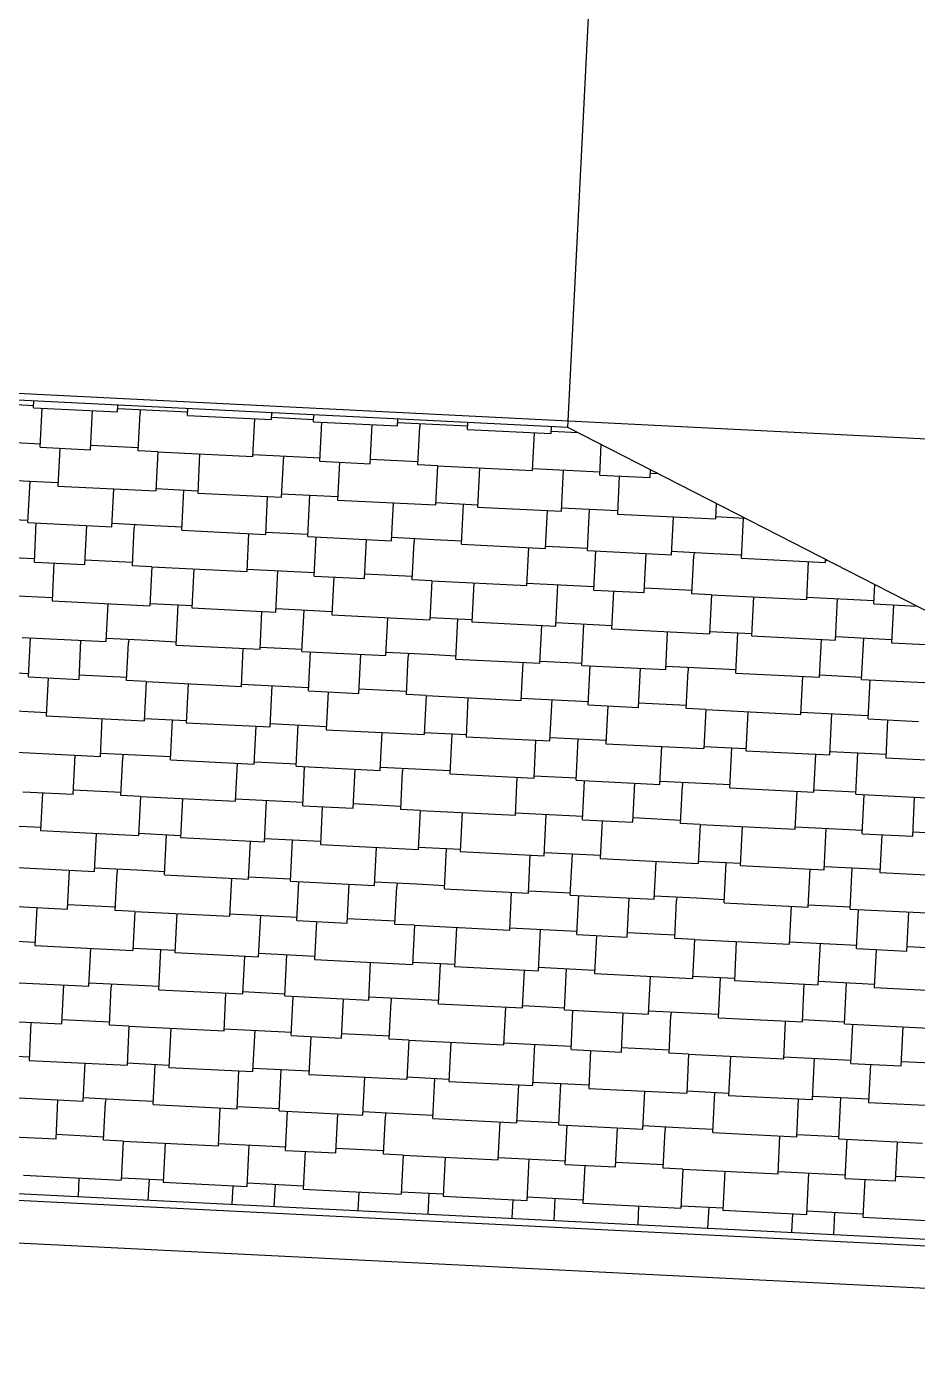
# Model space of a CAD drawing. Extents: x 549999 to 550212, y 1838161 to 1838467.
# Drawn here: x 550085.587 to 550087.687, y 1838319.646 to 1838322.779 of the extents above; entities that cross this region are included whole.
import ezdxf

# ---------------------------------------------------------------- set-up
doc = ezdxf.new("R2010")
doc.units = 0
for name, color, linetype in [('Level 18', 7, 'Continuous'), ('Level 37', 7, 'Continuous'), ('Level 39', 7, 'Continuous'), ('Level 42', 7, 'Continuous'), ('Level 8', 7, 'Continuous')]:
    doc.layers.add(name, color=color, linetype=linetype)

msp = doc.modelspace()

# ---------------------------------------------------------------- linework, layer by layer
at = {"layer": 'Level 18'}
msp.add_line((550072.6813, 1838322.5597), (550101.5284, 1838321.1175), dxfattribs=at)
at = {"layer": 'Level 37'}
for p, q in [((550086.8635, 1838321.8346), (550084.5664, 1838321.9495)), ((550089.8265, 1838320.319), (550086.8635, 1838321.8346)), ((550090.9142, 1838319.7458), (550080.3275, 1838320.2751)), ((550080.3283, 1838320.2915), (550090.9151, 1838319.7622))]:
    msp.add_line(p, q, dxfattribs=at)
at = {"layer": 'Level 39'}
msp.add_line((550086.8635, 1838321.8346), (550087.0482, 1838325.53), dxfattribs=at)
at = {"layer": 'Level 42'}
for p, q in [((550085.604, 1838321.8815), (550085.6048, 1838321.8975)), ((550085.5054, 1838321.8918), (550085.6043, 1838321.8869)), ((550085.604, 1838321.8815), (550085.8019, 1838321.8716)), ((550085.6192, 1838321.7884), (550085.6238, 1838321.8805)), ((550085.7379, 1838321.7825), (550085.7425, 1838321.8745)), ((550085.8019, 1838321.8716), (550085.8027, 1838321.8876)), ((550085.8023, 1838321.8797), (550085.9012, 1838321.8747)), ((550085.8502, 1838321.7796), (550085.8547, 1838321.8689)), ((550085.8551, 1838321.8771), (550085.8547, 1838321.8689)), ((550085.9012, 1838321.8747), (550085.9672, 1838321.8714)), ((550085.9668, 1838321.8633), (550085.9676, 1838321.8794)), ((550085.9668, 1838321.8633), (550086.1647, 1838321.8534)), ((550086.1647, 1838321.8534), (550086.1655, 1838321.8695)), ((550086.2636, 1838321.8485), (550086.2644, 1838321.8646)), ((550086.1206, 1838321.7661), (550086.1251, 1838321.8554)), ((550086.1649, 1838321.8588), (550086.2639, 1838321.8539)), ((550086.2636, 1838321.8485), (550086.4615, 1838321.8386)), ((550086.2788, 1838321.7555), (550086.2834, 1838321.8475)), ((550086.3975, 1838321.7495), (550086.4021, 1838321.8416)), ((550086.4615, 1838321.8386), (550086.4623, 1838321.8547)), ((550086.4619, 1838321.8467), (550086.5608, 1838321.8418)), ((550086.5098, 1838321.7466), (550086.5142, 1838321.836)), ((550086.5146, 1838321.8441), (550086.5142, 1838321.836)), ((550086.5608, 1838321.8418), (550086.6268, 1838321.8385)), ((550086.6264, 1838321.8304), (550086.6272, 1838321.8464)), ((550086.8242, 1838321.8205), (550086.825, 1838321.8365)), ((550085.4613, 1838321.8045), (550085.6196, 1838321.7966)), ((550086.6264, 1838321.8304), (550086.8242, 1838321.8205)), ((550086.7802, 1838321.7331), (550086.7847, 1838321.8224)), ((550086.8245, 1838321.8259), (550086.8867, 1838321.8228)), ((550085.6192, 1838321.7884), (550085.7379, 1838321.7825)), ((550085.6654, 1838321.7861), (550085.6609, 1838321.6968)), ((550085.7385, 1838321.7933), (550085.8506, 1838321.7877)), ((550085.8964, 1838321.7773), (550085.8502, 1838321.7796)), ((550085.8964, 1838321.7773), (550085.8918, 1838321.6853)), ((550085.8964, 1838321.7773), (550086.1206, 1838321.7661)), ((550085.9953, 1838321.7724), (550085.9907, 1838321.6803)), ((550086.1209, 1838321.7715), (550086.2792, 1838321.7636)), ((550086.9384, 1838321.7225), (550086.942, 1838321.7945)), ((550086.1886, 1838321.6704), (550086.1934, 1838321.7679)), ((550086.2788, 1838321.7555), (550086.3975, 1838321.7495)), ((550086.325, 1838321.7532), (550086.3205, 1838321.6638)), ((550086.398, 1838321.7604), (550086.5102, 1838321.7548)), ((550086.5559, 1838321.7443), (550086.5098, 1838321.7466)), ((550086.5559, 1838321.7443), (550086.5513, 1838321.6523)), ((550086.5559, 1838321.7443), (550086.7802, 1838321.7331)), ((550086.6549, 1838321.7394), (550086.6503, 1838321.6474)), ((550086.7805, 1838321.7385), (550086.9388, 1838321.7306)), ((550085.5294, 1838321.7115), (550085.6613, 1838321.7049)), ((550085.5905, 1838321.6108), (550085.5954, 1838321.7082)), ((550086.8481, 1838321.6375), (550086.853, 1838321.7349)), ((550086.9384, 1838321.7225), (550087.0571, 1838321.7166)), ((550086.9845, 1838321.7202), (550086.9801, 1838321.6309)), ((550087.0571, 1838321.7166), (550087.058, 1838321.7351)), ((550087.0576, 1838321.7274), (550087.0748, 1838321.7265)), ((550085.6609, 1838321.6968), (550085.8918, 1838321.6853)), ((550085.7884, 1838321.6009), (550085.7928, 1838321.6902)), ((550085.892, 1838321.6907), (550085.991, 1838321.6857)), ((550085.9533, 1838321.5927), (550085.958, 1838321.6874)), ((550085.9907, 1838321.6803), (550086.1886, 1838321.6704)), ((550086.189, 1838321.6786), (550086.3209, 1838321.672)), ((550086.2501, 1838321.5778), (550086.2549, 1838321.6753)), ((550086.1511, 1838321.5828), (550086.1556, 1838321.6721)), ((550086.3205, 1838321.6638), (550086.5513, 1838321.6523)), ((550086.4479, 1838321.5679), (550086.4524, 1838321.6572)), ((550086.5516, 1838321.6577), (550086.6505, 1838321.6528)), ((550086.6128, 1838321.5597), (550086.6176, 1838321.6544)), ((550086.6503, 1838321.6474), (550086.8481, 1838321.6375)), ((550086.8486, 1838321.6456), (550086.9805, 1838321.639)), ((550087.2127, 1838321.656), (550087.2109, 1838321.6193)), ((550085.4918, 1838321.6212), (550085.5908, 1838321.6162)), ((550086.8107, 1838321.5498), (550086.8152, 1838321.6391)), ((550086.9096, 1838321.5448), (550086.9145, 1838321.6423)), ((550086.9801, 1838321.6309), (550087.2109, 1838321.6193)), ((550087.1075, 1838321.535), (550087.112, 1838321.6243)), ((550087.2112, 1838321.6247), (550087.2806, 1838321.6213)), ((550087.2724, 1838321.5267), (550087.2771, 1838321.6214)), ((550085.5905, 1838321.6108), (550085.7884, 1838321.6009)), ((550085.6057, 1838321.5178), (550085.6103, 1838321.6098)), ((550085.7244, 1838321.5118), (550085.729, 1838321.6039)), ((550085.7888, 1838321.609), (550085.8877, 1838321.6041)), ((550085.8367, 1838321.5089), (550085.8411, 1838321.5983)), ((550085.8415, 1838321.6064), (550085.8411, 1838321.5983)), ((550085.8877, 1838321.6041), (550085.9537, 1838321.6008)), ((550085.9533, 1838321.5927), (550086.1511, 1838321.5828)), ((550086.1071, 1838321.4954), (550086.1116, 1838321.5847)), ((550086.1514, 1838321.5882), (550086.2503, 1838321.5832)), ((550086.2501, 1838321.5778), (550086.4479, 1838321.5679)), ((550086.2652, 1838321.4848), (550086.2699, 1838321.5768)), ((550086.384, 1838321.4789), (550086.3886, 1838321.5709)), ((550086.4483, 1838321.576), (550086.5473, 1838321.5711)), ((550086.4962, 1838321.476), (550086.5007, 1838321.5653)), ((550086.5011, 1838321.5734), (550086.5007, 1838321.5653)), ((550086.5473, 1838321.5711), (550086.6132, 1838321.5678)), ((550086.6128, 1838321.5597), (550086.8107, 1838321.5498)), ((550086.7667, 1838321.4625), (550086.7711, 1838321.5518)), ((550086.811, 1838321.5552), (550086.9099, 1838321.5503)), ((550085.4478, 1838321.5338), (550085.6061, 1838321.5259)), ((550085.6057, 1838321.5178), (550085.7244, 1838321.5118)), ((550085.7249, 1838321.5227), (550085.8371, 1838321.5171)), ((550086.9096, 1838321.5448), (550087.1075, 1838321.535)), ((550086.9248, 1838321.4518), (550086.9294, 1838321.5439)), ((550087.0435, 1838321.4459), (550087.0482, 1838321.5379)), ((550087.1079, 1838321.5431), (550087.2069, 1838321.5381)), ((550087.1558, 1838321.443), (550087.1603, 1838321.5323)), ((550087.1607, 1838321.5404), (550087.1603, 1838321.5323)), ((550087.2069, 1838321.5381), (550087.2728, 1838321.5348)), ((550087.2724, 1838321.5267), (550087.4703, 1838321.5168)), ((550087.4262, 1838321.4295), (550087.4307, 1838321.5188)), ((550087.4703, 1838321.5168), (550087.4706, 1838321.5241)), ((550087.4705, 1838321.5222), (550087.4746, 1838321.522)), ((550085.6518, 1838321.5155), (550085.6474, 1838321.4261)), ((550085.8828, 1838321.5066), (550085.8367, 1838321.5089)), ((550085.8828, 1838321.5066), (550085.8782, 1838321.4146)), ((550085.8828, 1838321.5066), (550086.1071, 1838321.4954)), ((550085.9818, 1838321.5017), (550085.9772, 1838321.4097)), ((550086.1074, 1838321.5008), (550086.2657, 1838321.4929)), ((550086.175, 1838321.3998), (550086.1799, 1838321.4972)), ((550086.3845, 1838321.4897), (550086.4966, 1838321.4841)), ((550086.2652, 1838321.4848), (550086.384, 1838321.4789)), ((550086.3114, 1838321.4825), (550086.307, 1838321.3932)), ((550086.5424, 1838321.4737), (550086.4962, 1838321.476)), ((550086.5424, 1838321.4737), (550086.5378, 1838321.3816)), ((550086.5424, 1838321.4737), (550086.7667, 1838321.4625)), ((550086.6413, 1838321.4687), (550086.6367, 1838321.3767)), ((550086.7669, 1838321.4679), (550086.9252, 1838321.46)), ((550086.8346, 1838321.3668), (550086.8395, 1838321.4642)), ((550087.0441, 1838321.4567), (550087.1562, 1838321.4511)), ((550087.5844, 1838321.4189), (550087.5867, 1838321.4647)), ((550085.5159, 1838321.4409), (550085.6478, 1838321.4343)), ((550085.6474, 1838321.4261), (550085.8782, 1838321.4146)), ((550086.9248, 1838321.4518), (550087.0435, 1838321.4459)), ((550086.971, 1838321.4495), (550086.9665, 1838321.3602)), ((550087.202, 1838321.4407), (550087.1558, 1838321.443)), ((550087.202, 1838321.4407), (550087.1974, 1838321.3487)), ((550087.202, 1838321.4407), (550087.4262, 1838321.4295)), ((550087.3009, 1838321.4357), (550087.2963, 1838321.3437)), ((550087.4265, 1838321.4349), (550087.5848, 1838321.427)), ((550087.4942, 1838321.3338), (550087.4991, 1838321.4313)), ((550085.7748, 1838321.3302), (550085.7793, 1838321.4196)), ((550085.8785, 1838321.42), (550085.9774, 1838321.4151)), ((550085.9397, 1838321.322), (550085.9445, 1838321.4167)), ((550085.9772, 1838321.4097), (550086.175, 1838321.3998)), ((550086.1376, 1838321.3121), (550086.1421, 1838321.4014)), ((550086.1754, 1838321.4079), (550086.3074, 1838321.4013)), ((550086.2365, 1838321.3072), (550086.2414, 1838321.4046)), ((550086.307, 1838321.3932), (550086.5378, 1838321.3816)), ((550087.5844, 1838321.4189), (550087.6863, 1838321.4138)), ((550087.6306, 1838321.4165), (550087.6261, 1838321.3272)), ((550086.4344, 1838321.2973), (550086.4389, 1838321.3866)), ((550086.5381, 1838321.387), (550086.637, 1838321.3821)), ((550086.5993, 1838321.289), (550086.604, 1838321.3838)), ((550086.6367, 1838321.3767), (550086.8346, 1838321.3668)), ((550086.7972, 1838321.2791), (550086.8016, 1838321.3684)), ((550086.835, 1838321.3749), (550086.9669, 1838321.3683)), ((550086.8961, 1838321.2742), (550086.901, 1838321.3716)), ((550085.577, 1838321.3401), (550085.7748, 1838321.3302)), ((550085.5921, 1838321.2471), (550085.5967, 1838321.3391)), ((550085.7109, 1838321.2412), (550085.7155, 1838321.3332)), ((550085.7752, 1838321.3384), (550085.8742, 1838321.3334)), ((550085.828, 1838321.3357), (550085.8276, 1838321.3276)), ((550085.8742, 1838321.3334), (550085.9401, 1838321.3301)), ((550086.9665, 1838321.3602), (550087.1974, 1838321.3487)), ((550087.094, 1838321.2643), (550087.0984, 1838321.3536)), ((550087.1977, 1838321.3541), (550087.2966, 1838321.3491)), ((550087.2589, 1838321.256), (550087.2636, 1838321.3508)), ((550087.2963, 1838321.3437), (550087.4942, 1838321.3338)), ((550087.4567, 1838321.2462), (550087.4612, 1838321.3355)), ((550087.4946, 1838321.3419), (550087.6265, 1838321.3353)), ((550087.5557, 1838321.2412), (550087.5606, 1838321.3386)), ((550085.8231, 1838321.2383), (550085.8276, 1838321.3276)), ((550085.9397, 1838321.322), (550086.1376, 1838321.3121)), ((550086.0936, 1838321.2248), (550086.098, 1838321.3141)), ((550086.1379, 1838321.3175), (550086.2368, 1838321.3126)), ((550086.2365, 1838321.3072), (550086.4344, 1838321.2973)), ((550086.2517, 1838321.2141), (550086.2563, 1838321.3062)), ((550086.3704, 1838321.2082), (550086.375, 1838321.3002)), ((550086.4348, 1838321.3054), (550086.5337, 1838321.3004)), ((550086.4876, 1838321.3027), (550086.4872, 1838321.2946)), ((550086.5337, 1838321.3004), (550086.5997, 1838321.2971)), ((550087.6261, 1838321.3272), (550087.857, 1838321.3157)), ((550086.4827, 1838321.2053), (550086.4872, 1838321.2946)), ((550086.5993, 1838321.289), (550086.7972, 1838321.2791)), ((550086.7531, 1838321.1918), (550086.7576, 1838321.2811)), ((550086.7974, 1838321.2845), (550086.8964, 1838321.2796)), ((550086.8961, 1838321.2742), (550087.094, 1838321.2643)), ((550086.9113, 1838321.1812), (550086.9159, 1838321.2732)), ((550087.03, 1838321.1752), (550087.0346, 1838321.2673)), ((550087.0944, 1838321.2724), (550087.1933, 1838321.2675)), ((550087.1472, 1838321.2698), (550087.1467, 1838321.2616)), ((550087.1933, 1838321.2675), (550087.2593, 1838321.2642)), ((550085.4342, 1838321.2631), (550085.5925, 1838321.2552)), ((550085.5921, 1838321.2471), (550085.7109, 1838321.2412)), ((550085.6383, 1838321.2448), (550085.6338, 1838321.1555)), ((550085.7114, 1838321.252), (550085.8235, 1838321.2464)), ((550085.8693, 1838321.236), (550085.8231, 1838321.2383)), ((550085.8693, 1838321.236), (550085.8647, 1838321.1439)), ((550085.8693, 1838321.236), (550086.0936, 1838321.2248)), ((550087.1423, 1838321.1723), (550087.1467, 1838321.2616)), ((550087.2589, 1838321.256), (550087.4567, 1838321.2462)), ((550087.4127, 1838321.1588), (550087.4172, 1838321.2481)), ((550087.457, 1838321.2516), (550087.556, 1838321.2466)), ((550087.5557, 1838321.2412), (550087.7536, 1838321.2313)), ((550087.5709, 1838321.1482), (550087.5755, 1838321.2402)), ((550085.9682, 1838321.231), (550085.9636, 1838321.139)), ((550086.0938, 1838321.2302), (550086.2521, 1838321.2223)), ((550086.1615, 1838321.1291), (550086.1664, 1838321.2265)), ((550086.2517, 1838321.2141), (550086.3704, 1838321.2082)), ((550086.2979, 1838321.2118), (550086.2934, 1838321.1225)), ((550086.371, 1838321.219), (550086.4831, 1838321.2134)), ((550086.5289, 1838321.203), (550086.4827, 1838321.2053)), ((550086.5289, 1838321.203), (550086.5243, 1838321.111)), ((550086.5289, 1838321.203), (550086.7531, 1838321.1918)), ((550086.6278, 1838321.198), (550086.6232, 1838321.106)), ((550086.7534, 1838321.1972), (550086.9117, 1838321.1893)), ((550086.8211, 1838321.0961), (550086.826, 1838321.1936)), ((550086.9113, 1838321.1812), (550087.03, 1838321.1752)), ((550086.9575, 1838321.1789), (550086.953, 1838321.0895)), ((550087.0306, 1838321.1861), (550087.1427, 1838321.1804)), ((550085.5023, 1838321.1702), (550085.6343, 1838321.1636)), ((550085.6338, 1838321.1555), (550085.8647, 1838321.1439)), ((550085.7613, 1838321.0596), (550085.7658, 1838321.1489)), ((550085.865, 1838321.1494), (550085.9639, 1838321.1444)), ((550085.9262, 1838321.0513), (550085.9309, 1838321.1461)), ((550087.1885, 1838321.17), (550087.1423, 1838321.1723)), ((550087.1885, 1838321.17), (550087.1839, 1838321.078)), ((550087.1885, 1838321.17), (550087.4127, 1838321.1588)), ((550087.2874, 1838321.1651), (550087.2828, 1838321.073)), ((550087.413, 1838321.1642), (550087.5713, 1838321.1563)), ((550087.4807, 1838321.0632), (550087.4855, 1838321.1606)), ((550087.5709, 1838321.1482), (550087.6896, 1838321.1423)), ((550087.617, 1838321.1459), (550087.6126, 1838321.0566)), ((550085.9636, 1838321.139), (550086.1615, 1838321.1291)), ((550086.1241, 1838321.0414), (550086.1285, 1838321.1308)), ((550086.1619, 1838321.1372), (550086.2938, 1838321.1306)), ((550086.223, 1838321.0365), (550086.2279, 1838321.1339)), ((550086.2934, 1838321.1225), (550086.5243, 1838321.111)), ((550086.4209, 1838321.0266), (550086.4253, 1838321.1159)), ((550086.5245, 1838321.1164), (550086.6235, 1838321.1114)), ((550086.5858, 1838321.0184), (550086.5905, 1838321.1131)), ((550086.6232, 1838321.106), (550086.8211, 1838321.0961)), ((550086.7836, 1838321.0085), (550086.7881, 1838321.0978)), ((550086.8215, 1838321.1043), (550086.9534, 1838321.0977)), ((550086.8826, 1838321.0035), (550086.8874, 1838321.101)), ((550086.953, 1838321.0895), (550087.1839, 1838321.078)), ((550087.0804, 1838320.9936), (550087.0849, 1838321.0829)), ((550087.1841, 1838321.0834), (550087.2831, 1838321.0785)), ((550087.2453, 1838320.9854), (550087.2501, 1838321.0801)), ((550085.5634, 1838321.0695), (550085.7613, 1838321.0596)), ((550085.6973, 1838320.9705), (550085.7019, 1838321.0625)), ((550085.7617, 1838321.0677), (550085.8606, 1838321.0627)), ((550085.8096, 1838320.9676), (550085.8141, 1838321.0569)), ((550085.8145, 1838321.0651), (550085.8141, 1838321.0569)), ((550085.8606, 1838321.0627), (550085.9266, 1838321.0594)), ((550085.9262, 1838321.0513), (550086.1241, 1838321.0414)), ((550087.2828, 1838321.073), (550087.4807, 1838321.0632)), ((550087.4432, 1838320.9755), (550087.4477, 1838321.0648)), ((550087.4811, 1838321.0713), (550087.613, 1838321.0647)), ((550087.5422, 1838320.9705), (550087.547, 1838321.068)), ((550087.6126, 1838321.0566), (550087.8434, 1838321.045)), ((550086.08, 1838320.9541), (550086.0845, 1838321.0434)), ((550086.1243, 1838321.0468), (550086.2233, 1838321.0419)), ((550086.223, 1838321.0365), (550086.4209, 1838321.0266)), ((550086.2382, 1838320.9435), (550086.2428, 1838321.0355)), ((550086.3569, 1838320.9375), (550086.3615, 1838321.0296)), ((550086.4213, 1838321.0347), (550086.5202, 1838321.0298)), ((550086.4692, 1838320.9346), (550086.4736, 1838321.024)), ((550086.474, 1838321.0321), (550086.4736, 1838321.024)), ((550086.5202, 1838321.0298), (550086.5862, 1838321.0265)), ((550086.5858, 1838321.0184), (550086.7836, 1838321.0085)), ((550086.7396, 1838320.9211), (550086.7441, 1838321.0104)), ((550086.7839, 1838321.0139), (550086.8828, 1838321.0089)), ((550086.8826, 1838321.0035), (550087.0804, 1838320.9936)), ((550086.8978, 1838320.9105), (550086.9024, 1838321.0025)), ((550087.0165, 1838320.9046), (550087.0211, 1838320.9966)), ((550087.0809, 1838321.0017), (550087.1798, 1838320.9968)), ((550087.1287, 1838320.9017), (550087.1332, 1838320.991)), ((550087.1336, 1838320.9991), (550087.1332, 1838320.991)), ((550087.1798, 1838320.9968), (550087.2457, 1838320.9935)), ((550087.2453, 1838320.9854), (550087.4432, 1838320.9755)), ((550085.5786, 1838320.9764), (550085.6973, 1838320.9705)), ((550085.6248, 1838320.9741), (550085.6203, 1838320.8848)), ((550085.6979, 1838320.9813), (550085.81, 1838320.9757)), ((550085.8558, 1838320.9653), (550085.8096, 1838320.9676)), ((550085.8558, 1838320.9653), (550085.8512, 1838320.8733)), ((550085.8558, 1838320.9653), (550086.08, 1838320.9541)), ((550085.9547, 1838320.9604), (550085.9501, 1838320.8683)), ((550086.0803, 1838320.9595), (550086.2386, 1838320.9516)), ((550086.148, 1838320.8584), (550086.1528, 1838320.9559)), ((550087.3992, 1838320.8881), (550087.4036, 1838320.9775)), ((550087.4435, 1838320.9809), (550087.5424, 1838320.976)), ((550087.5422, 1838320.9705), (550087.74, 1838320.9606)), ((550087.5573, 1838320.8775), (550087.5619, 1838320.9695)), ((550087.6761, 1838320.8716), (550087.6807, 1838320.9636)), ((550086.2382, 1838320.9435), (550086.3569, 1838320.9375)), ((550086.2844, 1838320.9412), (550086.2799, 1838320.8518)), ((550086.3575, 1838320.9484), (550086.4696, 1838320.9428)), ((550086.5153, 1838320.9323), (550086.4692, 1838320.9346)), ((550086.5153, 1838320.9323), (550086.5107, 1838320.8403)), ((550086.5153, 1838320.9323), (550086.7396, 1838320.9211)), ((550086.6143, 1838320.9274), (550086.6097, 1838320.8354)), ((550086.7399, 1838320.9265), (550086.8982, 1838320.9186)), ((550086.8076, 1838320.8255), (550086.8124, 1838320.9229)), ((550085.4888, 1838320.8995), (550085.6207, 1838320.8929)), ((550086.8978, 1838320.9105), (550087.0165, 1838320.9046)), ((550086.9439, 1838320.9082), (550086.9395, 1838320.8189)), ((550087.017, 1838320.9154), (550087.1292, 1838320.9098)), ((550087.1749, 1838320.8994), (550087.1287, 1838320.9017)), ((550087.1749, 1838320.8994), (550087.1703, 1838320.8073)), ((550087.1749, 1838320.8994), (550087.3992, 1838320.8881)), ((550087.2739, 1838320.8944), (550087.2693, 1838320.8024)), ((550087.3994, 1838320.8936), (550087.5577, 1838320.8856)), ((550085.6203, 1838320.8848), (550085.8512, 1838320.8733)), ((550085.7478, 1838320.7889), (550085.7522, 1838320.8782)), ((550085.8514, 1838320.8787), (550085.9504, 1838320.8737)), ((550085.9127, 1838320.7807), (550085.9174, 1838320.8754)), ((550085.9501, 1838320.8683), (550086.148, 1838320.8584)), ((550086.1105, 1838320.7708), (550086.115, 1838320.8601)), ((550086.1484, 1838320.8666), (550086.2803, 1838320.86)), ((550086.2095, 1838320.7658), (550086.2143, 1838320.8633)), ((550087.4671, 1838320.7925), (550087.472, 1838320.8899)), ((550087.5573, 1838320.8775), (550087.6761, 1838320.8716)), ((550087.6035, 1838320.8752), (550087.599, 1838320.7859)), ((550087.6766, 1838320.8824), (550087.7887, 1838320.8768)), ((550086.2799, 1838320.8518), (550086.5107, 1838320.8403)), ((550086.4073, 1838320.7559), (550086.4118, 1838320.8452)), ((550086.511, 1838320.8457), (550086.61, 1838320.8408)), ((550086.5722, 1838320.7477), (550086.577, 1838320.8424)), ((550086.6097, 1838320.8354), (550086.8076, 1838320.8255)), ((550086.808, 1838320.8336), (550086.9399, 1838320.827)), ((550086.869, 1838320.7328), (550086.8739, 1838320.8303)), ((550085.5499, 1838320.7988), (550085.7478, 1838320.7889)), ((550085.7482, 1838320.797), (550085.8471, 1838320.7921)), ((550086.7701, 1838320.7378), (550086.7746, 1838320.8271)), ((550086.9395, 1838320.8189), (550087.1703, 1838320.8073)), ((550087.0669, 1838320.723), (550087.0714, 1838320.8123)), ((550087.1706, 1838320.8127), (550087.2695, 1838320.8078)), ((550087.2318, 1838320.7147), (550087.2365, 1838320.8094)), ((550087.2693, 1838320.8024), (550087.4671, 1838320.7925)), ((550087.4675, 1838320.8006), (550087.5995, 1838320.794)), ((550087.5286, 1838320.6999), (550087.5335, 1838320.7973)), ((550085.6838, 1838320.6998), (550085.6884, 1838320.7919)), ((550085.7961, 1838320.6969), (550085.8005, 1838320.7863)), ((550085.8009, 1838320.7944), (550085.8005, 1838320.7863)), ((550085.8471, 1838320.7921), (550085.9131, 1838320.7888)), ((550085.9127, 1838320.7807), (550086.1105, 1838320.7708)), ((550086.0665, 1838320.6834), (550086.071, 1838320.7727)), ((550086.1108, 1838320.7762), (550086.2097, 1838320.7712)), ((550086.2095, 1838320.7658), (550086.4073, 1838320.7559)), ((550087.4297, 1838320.7048), (550087.4342, 1838320.7941)), ((550087.599, 1838320.7859), (550087.8299, 1838320.7744)), ((550086.2247, 1838320.6728), (550086.2293, 1838320.7648)), ((550086.3434, 1838320.6669), (550086.348, 1838320.7589)), ((550086.4077, 1838320.764), (550086.5067, 1838320.7591)), ((550086.4556, 1838320.664), (550086.4601, 1838320.7533)), ((550086.4605, 1838320.7614), (550086.4601, 1838320.7533)), ((550086.5067, 1838320.7591), (550086.5726, 1838320.7558)), ((550086.5722, 1838320.7477), (550086.7701, 1838320.7378)), ((550086.7261, 1838320.6504), (550086.7305, 1838320.7398)), ((550086.7704, 1838320.7432), (550086.8693, 1838320.7383)), ((550085.5651, 1838320.7058), (550085.6838, 1838320.6998)), ((550085.6112, 1838320.7035), (550085.6068, 1838320.6141)), ((550085.6843, 1838320.7107), (550085.7965, 1838320.7051)), ((550086.869, 1838320.7328), (550087.0669, 1838320.723)), ((550086.8842, 1838320.6398), (550086.8888, 1838320.7319)), ((550087.003, 1838320.6339), (550087.0076, 1838320.7259)), ((550087.0673, 1838320.7311), (550087.1663, 1838320.7261)), ((550087.1152, 1838320.631), (550087.1197, 1838320.7203)), ((550087.1201, 1838320.7284), (550087.1197, 1838320.7203)), ((550087.1663, 1838320.7261), (550087.2322, 1838320.7228)), ((550087.2318, 1838320.7147), (550087.4297, 1838320.7048)), ((550087.3856, 1838320.6175), (550087.3901, 1838320.7068)), ((550087.43, 1838320.7102), (550087.5289, 1838320.7053)), ((550085.8422, 1838320.6946), (550085.7961, 1838320.6969)), ((550085.8422, 1838320.6946), (550085.8376, 1838320.6026)), ((550085.8422, 1838320.6946), (550086.0665, 1838320.6834)), ((550085.9412, 1838320.6897), (550085.9366, 1838320.5977)), ((550086.0668, 1838320.6888), (550086.2251, 1838320.6809)), ((550086.1344, 1838320.5878), (550086.1393, 1838320.6852)), ((550086.2247, 1838320.6728), (550086.3434, 1838320.6669)), ((550086.3439, 1838320.6777), (550086.456, 1838320.6721)), ((550087.5286, 1838320.6999), (550087.7265, 1838320.69)), ((550087.5438, 1838320.6069), (550087.5484, 1838320.6989)), ((550087.6625, 1838320.6009), (550087.6671, 1838320.6929)), ((550086.2708, 1838320.6705), (550086.2664, 1838320.5812)), ((550086.5018, 1838320.6617), (550086.4556, 1838320.664)), ((550086.5018, 1838320.6617), (550086.4972, 1838320.5696)), ((550086.5018, 1838320.6617), (550086.7261, 1838320.6504)), ((550086.6007, 1838320.6567), (550086.5961, 1838320.5647)), ((550086.7263, 1838320.6559), (550086.8846, 1838320.6479)), ((550086.794, 1838320.5548), (550086.7989, 1838320.6522)), ((550087.0035, 1838320.6447), (550087.1156, 1838320.6391)), ((550085.4753, 1838320.6289), (550085.6072, 1838320.6223)), ((550085.6068, 1838320.6141), (550085.8376, 1838320.6026)), ((550086.8842, 1838320.6398), (550087.003, 1838320.6339)), ((550086.9304, 1838320.6375), (550086.9259, 1838320.5482)), ((550087.1614, 1838320.6287), (550087.1152, 1838320.631)), ((550087.1614, 1838320.6287), (550087.1568, 1838320.5367)), ((550087.1614, 1838320.6287), (550087.3856, 1838320.6175)), ((550087.2603, 1838320.6237), (550087.2557, 1838320.5317)), ((550087.3859, 1838320.6229), (550087.5442, 1838320.615)), ((550087.4536, 1838320.5218), (550087.4585, 1838320.6193)), ((550087.6631, 1838320.6117), (550087.7752, 1838320.6061)), ((550085.7342, 1838320.5182), (550085.7387, 1838320.6076)), ((550085.8379, 1838320.608), (550085.9368, 1838320.6031)), ((550085.8991, 1838320.51), (550085.9039, 1838320.6047)), ((550085.9366, 1838320.5977), (550086.1344, 1838320.5878)), ((550086.097, 1838320.5001), (550086.1015, 1838320.5894)), ((550086.1349, 1838320.5959), (550086.2668, 1838320.5893)), ((550086.1959, 1838320.4952), (550086.2008, 1838320.5926)), ((550086.2664, 1838320.5812), (550086.4972, 1838320.5696)), ((550087.5438, 1838320.6069), (550087.6625, 1838320.6009)), ((550087.59, 1838320.6045), (550087.5855, 1838320.5152)), ((550086.3938, 1838320.4853), (550086.3983, 1838320.5746)), ((550086.4975, 1838320.575), (550086.5964, 1838320.5701)), ((550086.5587, 1838320.477), (550086.5634, 1838320.5718)), ((550086.5961, 1838320.5647), (550086.794, 1838320.5548)), ((550086.7566, 1838320.4671), (550086.761, 1838320.5564)), ((550086.7944, 1838320.5629), (550086.9263, 1838320.5563)), ((550086.8555, 1838320.4622), (550086.8604, 1838320.5596)), ((550086.9259, 1838320.5482), (550087.1568, 1838320.5367)), ((550085.5364, 1838320.5281), (550085.7342, 1838320.5182)), ((550085.6703, 1838320.4292), (550085.6749, 1838320.5212)), ((550085.7346, 1838320.5264), (550085.8336, 1838320.5214)), ((550085.7825, 1838320.4263), (550085.787, 1838320.5156)), ((550085.7874, 1838320.5237), (550085.787, 1838320.5156)), ((550085.8336, 1838320.5214), (550085.8995, 1838320.5181)), ((550087.0534, 1838320.4523), (550087.0579, 1838320.5416)), ((550087.1571, 1838320.5421), (550087.256, 1838320.5371)), ((550087.2183, 1838320.444), (550087.223, 1838320.5388)), ((550087.2557, 1838320.5317), (550087.4536, 1838320.5218)), ((550087.4162, 1838320.4342), (550087.4206, 1838320.5235)), ((550087.454, 1838320.5299), (550087.5859, 1838320.5233)), ((550087.5151, 1838320.4292), (550087.52, 1838320.5266)), ((550087.5855, 1838320.5152), (550087.8164, 1838320.5037)), ((550085.8991, 1838320.51), (550086.097, 1838320.5001)), ((550086.053, 1838320.4128), (550086.0574, 1838320.5021)), ((550086.0973, 1838320.5055), (550086.1962, 1838320.5006)), ((550086.1959, 1838320.4952), (550086.3938, 1838320.4853)), ((550086.2111, 1838320.4021), (550086.2157, 1838320.4942)), ((550086.3298, 1838320.3962), (550086.3344, 1838320.4882)), ((550086.3942, 1838320.4934), (550086.4932, 1838320.4884)), ((550086.447, 1838320.4907), (550086.4466, 1838320.4826)), ((550086.4932, 1838320.4884), (550086.5591, 1838320.4851)), ((550086.4421, 1838320.3933), (550086.4466, 1838320.4826)), ((550086.5587, 1838320.477), (550086.7566, 1838320.4671)), ((550086.7125, 1838320.3798), (550086.717, 1838320.4691)), ((550086.7568, 1838320.4725), (550086.8558, 1838320.4676)), ((550086.8555, 1838320.4622), (550087.0534, 1838320.4523)), ((550086.8707, 1838320.3692), (550086.8753, 1838320.4612)), ((550086.9894, 1838320.3632), (550086.994, 1838320.4553)), ((550087.0538, 1838320.4604), (550087.1527, 1838320.4555)), ((550087.1066, 1838320.4578), (550087.1062, 1838320.4496)), ((550087.1527, 1838320.4555), (550087.2187, 1838320.4522)), ((550085.5515, 1838320.4351), (550085.6703, 1838320.4292)), ((550085.5977, 1838320.4328), (550085.5933, 1838320.3435)), ((550085.6708, 1838320.44), (550085.7829, 1838320.4344)), ((550085.8287, 1838320.424), (550085.7825, 1838320.4263)), ((550085.8287, 1838320.424), (550085.8241, 1838320.3319)), ((550085.8287, 1838320.424), (550086.053, 1838320.4128)), ((550087.1017, 1838320.3603), (550087.1062, 1838320.4496)), ((550087.2183, 1838320.444), (550087.4162, 1838320.4342)), ((550087.3721, 1838320.3468), (550087.3766, 1838320.4361)), ((550087.4164, 1838320.4396), (550087.5154, 1838320.4346)), ((550087.5151, 1838320.4292), (550087.713, 1838320.4193)), ((550087.5303, 1838320.3362), (550087.5349, 1838320.4282)), ((550087.649, 1838320.3303), (550087.6536, 1838320.4223)), ((550085.9276, 1838320.419), (550085.923, 1838320.327)), ((550086.0532, 1838320.4182), (550086.2115, 1838320.4103)), ((550086.1209, 1838320.3171), (550086.1258, 1838320.4145)), ((550086.2111, 1838320.4021), (550086.3298, 1838320.3962)), ((550086.2573, 1838320.3998), (550086.2528, 1838320.3105)), ((550086.3304, 1838320.407), (550086.4425, 1838320.4014)), ((550086.4883, 1838320.391), (550086.4421, 1838320.3933)), ((550086.4883, 1838320.391), (550086.4837, 1838320.299)), ((550086.4883, 1838320.391), (550086.7125, 1838320.3798)), ((550086.5872, 1838320.386), (550086.5826, 1838320.294)), ((550086.7128, 1838320.3852), (550086.8711, 1838320.3773)), ((550086.7805, 1838320.2841), (550086.7854, 1838320.3816)), ((550086.8707, 1838320.3692), (550086.9894, 1838320.3632)), ((550086.9169, 1838320.3669), (550086.9124, 1838320.2775)), ((550086.99, 1838320.3741), (550087.1021, 1838320.3684)), ((550087.1479, 1838320.358), (550087.1017, 1838320.3603)), ((550085.4617, 1838320.3582), (550085.5937, 1838320.3516)), ((550085.5933, 1838320.3435), (550085.8241, 1838320.3319)), ((550085.7207, 1838320.2476), (550085.7252, 1838320.3369)), ((550085.8244, 1838320.3374), (550085.9233, 1838320.3324)), ((550085.8856, 1838320.2393), (550085.8903, 1838320.3341)), ((550085.923, 1838320.327), (550086.1209, 1838320.3171)), ((550087.1479, 1838320.358), (550087.1433, 1838320.266)), ((550087.1479, 1838320.358), (550087.3721, 1838320.3468)), ((550087.2468, 1838320.3531), (550087.2422, 1838320.261)), ((550087.3724, 1838320.3522), (550087.5307, 1838320.3443)), ((550087.4401, 1838320.2512), (550087.4449, 1838320.3486)), ((550087.5303, 1838320.3362), (550087.649, 1838320.3303)), ((550087.5764, 1838320.3339), (550087.572, 1838320.2446)), ((550087.6495, 1838320.3411), (550087.7617, 1838320.3355)), ((550086.0835, 1838320.2294), (550086.0879, 1838320.3188)), ((550086.1213, 1838320.3252), (550086.2532, 1838320.3186)), ((550086.1824, 1838320.2245), (550086.1873, 1838320.3219)), ((550086.2528, 1838320.3105), (550086.4837, 1838320.299)), ((550086.3803, 1838320.2146), (550086.3847, 1838320.3039)), ((550086.484, 1838320.3044), (550086.5829, 1838320.2994)), ((550086.5452, 1838320.2063), (550086.5499, 1838320.3011)), ((550086.5826, 1838320.294), (550086.7805, 1838320.2841)), ((550086.743, 1838320.1965), (550086.7475, 1838320.2858)), ((550086.7809, 1838320.2922), (550086.9128, 1838320.2857)), ((550086.842, 1838320.1915), (550086.8469, 1838320.289)), ((550086.9124, 1838320.2775), (550087.1433, 1838320.266)), ((550087.0399, 1838320.1816), (550087.0443, 1838320.2709)), ((550087.1435, 1838320.2714), (550087.2425, 1838320.2665)), ((550087.2047, 1838320.1734), (550087.2095, 1838320.2681)), ((550085.5228, 1838320.2575), (550085.7207, 1838320.2476)), ((550085.6567, 1838320.1585), (550085.6613, 1838320.2505)), ((550085.7211, 1838320.2557), (550085.82, 1838320.2507)), ((550085.769, 1838320.1556), (550085.7735, 1838320.2449)), ((550085.7739, 1838320.253), (550085.7735, 1838320.2449)), ((550085.82, 1838320.2507), (550085.886, 1838320.2474)), ((550085.8856, 1838320.2393), (550086.0835, 1838320.2294)), ((550086.0837, 1838320.2348), (550086.1827, 1838320.2299)), ((550087.2422, 1838320.261), (550087.4401, 1838320.2512)), ((550087.4026, 1838320.1635), (550087.4071, 1838320.2528)), ((550087.4405, 1838320.2593), (550087.5724, 1838320.2527)), ((550087.5016, 1838320.1585), (550087.5064, 1838320.256)), ((550087.572, 1838320.2446), (550087.8028, 1838320.233)), ((550086.0394, 1838320.1421), (550086.0439, 1838320.2314)), ((550086.1824, 1838320.2245), (550086.3803, 1838320.2146)), ((550086.1976, 1838320.1315), (550086.2022, 1838320.2235)), ((550086.3163, 1838320.1255), (550086.3209, 1838320.2176)), ((550086.3807, 1838320.2227), (550086.4796, 1838320.2178)), ((550086.4286, 1838320.1226), (550086.433, 1838320.212)), ((550086.4335, 1838320.2201), (550086.433, 1838320.212)), ((550086.4796, 1838320.2178), (550086.5456, 1838320.2145)), ((550086.5452, 1838320.2063), (550086.743, 1838320.1965)), ((550086.7433, 1838320.2019), (550086.8423, 1838320.1969)), ((550086.699, 1838320.1091), (550086.7035, 1838320.1984)), ((550086.842, 1838320.1915), (550087.0399, 1838320.1816)), ((550086.8572, 1838320.0985), (550086.8618, 1838320.1905)), ((550086.9759, 1838320.0926), (550086.9805, 1838320.1846)), ((550087.0403, 1838320.1897), (550087.1392, 1838320.1848)), ((550087.0882, 1838320.0897), (550087.0926, 1838320.179)), ((550087.093, 1838320.1871), (550087.0926, 1838320.179)), ((550087.1392, 1838320.1848), (550087.2052, 1838320.1815)), ((550087.2047, 1838320.1734), (550087.4026, 1838320.1635)), ((550085.538, 1838320.1644), (550085.6567, 1838320.1585)), ((550085.6573, 1838320.1693), (550085.7694, 1838320.1637)), ((550085.8152, 1838320.1533), (550085.769, 1838320.1556)), ((550085.8152, 1838320.1533), (550085.8106, 1838320.0613)), ((550085.8152, 1838320.1533), (550086.0394, 1838320.1421)), ((550085.9141, 1838320.1484), (550085.9095, 1838320.0563)), ((550086.0397, 1838320.1475), (550086.198, 1838320.1396)), ((550086.1074, 1838320.0464), (550086.1123, 1838320.1439)), ((550087.3586, 1838320.0761), (550087.363, 1838320.1655)), ((550087.4029, 1838320.1689), (550087.5018, 1838320.164)), ((550087.5016, 1838320.1585), (550087.6994, 1838320.1486)), ((550087.5167, 1838320.0655), (550087.5213, 1838320.1575)), ((550087.6355, 1838320.0596), (550087.6401, 1838320.1516)), ((550086.1976, 1838320.1315), (550086.3163, 1838320.1255)), ((550086.2438, 1838320.1292), (550086.2393, 1838320.0398)), ((550086.3169, 1838320.1364), (550086.429, 1838320.1308)), ((550086.4747, 1838320.1203), (550086.4286, 1838320.1226)), ((550086.4747, 1838320.1203), (550086.4701, 1838320.0283)), ((550086.4747, 1838320.1203), (550086.699, 1838320.1091)), ((550086.5737, 1838320.1154), (550086.5691, 1838320.0234)), ((550086.6993, 1838320.1145), (550086.8576, 1838320.1066)), ((550086.767, 1838320.0135), (550086.7718, 1838320.1109)), ((550086.8572, 1838320.0985), (550086.9759, 1838320.0926)), ((550086.9033, 1838320.0962), (550086.8989, 1838320.0069)), ((550086.9764, 1838320.1034), (550087.0886, 1838320.0978)), ((550087.1343, 1838320.0874), (550087.0882, 1838320.0897)), ((550087.1343, 1838320.0874), (550087.1297, 1838319.9953)), ((550087.1343, 1838320.0874), (550087.3586, 1838320.0761)), ((550087.2333, 1838320.0824), (550087.2287, 1838319.9904)), ((550087.3589, 1838320.0816), (550087.5172, 1838320.0736)), ((550087.4265, 1838319.9805), (550087.4314, 1838320.0779)), ((550085.5797, 1838320.0728), (550085.8106, 1838320.0613)), ((550085.7094, 1838320.0225), (550085.7116, 1838320.0662)), ((550085.8108, 1838320.0667), (550085.9098, 1838320.0617)), ((550085.8743, 1838320.0142), (550085.8768, 1838320.0634)), ((550085.9095, 1838320.0563), (550086.1074, 1838320.0464)), ((550086.0722, 1838320.0043), (550086.0744, 1838320.0481)), ((550086.1078, 1838320.0546), (550086.2397, 1838320.048)), ((550086.1712, 1838319.9994), (550086.1737, 1838320.0513)), ((550087.5167, 1838320.0655), (550087.6355, 1838320.0596)), ((550087.5629, 1838320.0632), (550087.5584, 1838319.9739)), ((550087.636, 1838320.0704), (550087.7481, 1838320.0648)), ((550086.2393, 1838320.0398), (550086.4701, 1838320.0283)), ((550086.369, 1838319.9895), (550086.3712, 1838320.0332)), ((550086.4704, 1838320.0337), (550086.5694, 1838320.0288)), ((550086.5339, 1838319.9813), (550086.5364, 1838320.0304)), ((550086.5691, 1838320.0234), (550086.767, 1838320.0135)), ((550086.7318, 1838319.9714), (550086.734, 1838320.0151)), ((550086.7674, 1838320.0216), (550086.8993, 1838320.015)), ((550086.8307, 1838319.9664), (550086.8333, 1838320.0183)), ((550086.8989, 1838320.0069), (550087.1297, 1838319.9953)), ((550087.0286, 1838319.9565), (550087.0308, 1838320.0003)), ((550087.13, 1838320.0007), (550087.2289, 1838319.9958)), ((550087.1935, 1838319.9483), (550087.196, 1838319.9974)), ((550087.2287, 1838319.9904), (550087.4265, 1838319.9805)), ((550087.4269, 1838319.9886), (550087.5589, 1838319.982)), ((550087.4903, 1838319.9334), (550087.4929, 1838319.9853)), ((550087.3914, 1838319.9384), (550087.3936, 1838319.9821)), ((550087.5584, 1838319.9739), (550087.7893, 1838319.9624))]:
    msp.add_line(p, q, dxfattribs=at)
at = {"layer": 'Level 8'}
msp.add_line((550090.9093, 1838319.6459), (550080.3225, 1838320.1752), dxfattribs=at)

doc.saveas('drawing.dxf')
